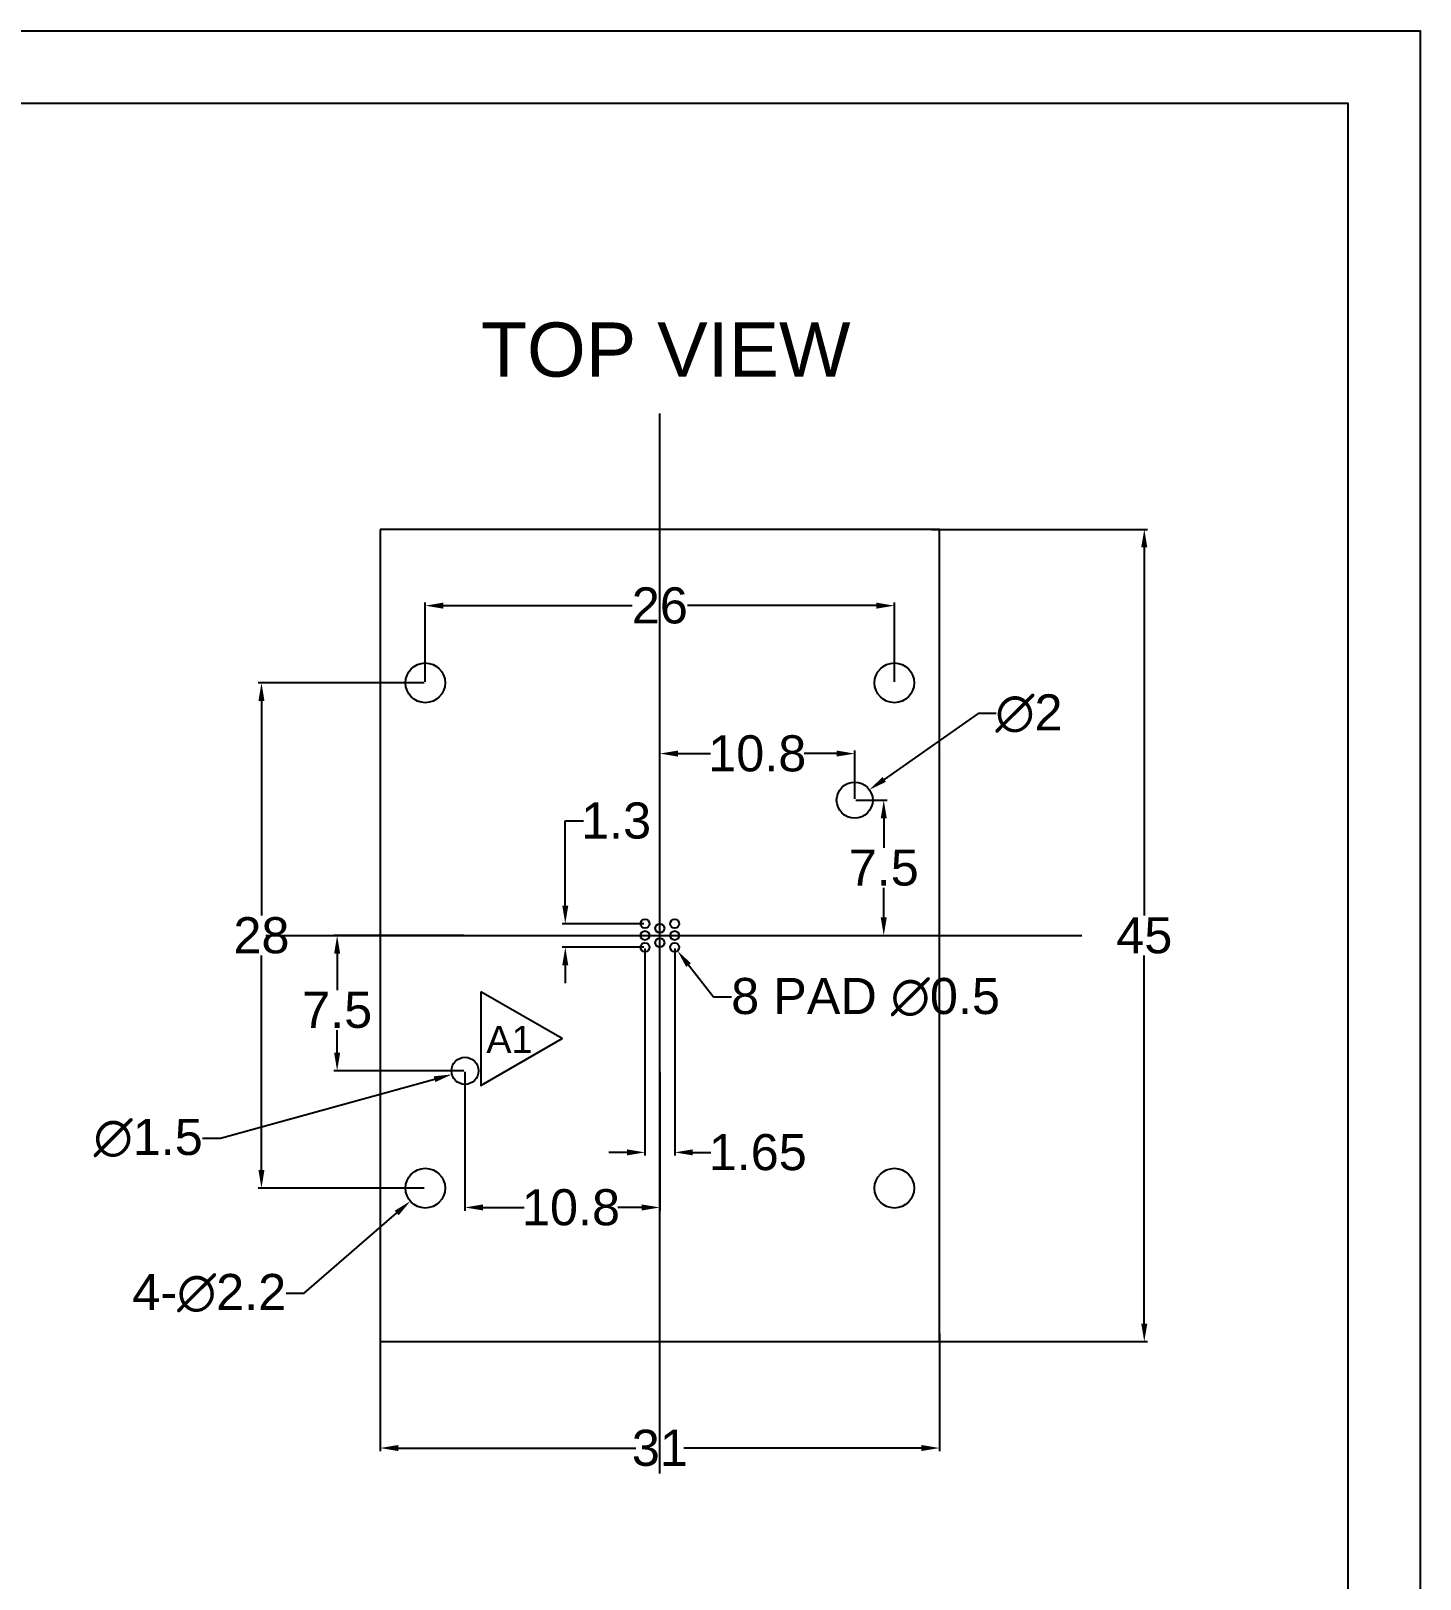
# Model space of a CAD drawing. Header units: inches. Extents: x 480 to 724, y 83 to 258.
# Drawn here: x 647.2 to 724.2, y 172 to 257.8 of the extents above; entities that cross this region are included whole.
import ezdxf

# ---------------------------------------------------------------- set-up
doc = ezdxf.new("R2010")
doc.units = ezdxf.units.IN
doc.header["$MEASUREMENT"] = 0
doc.linetypes.add('HIDDEN', pattern=[0.2, 0.1, -0.1])
doc.layers.add('02___PRT_ALL_AXES', color=7, linetype='Continuous')
doc.layers.add('DEFAULT_2', color=8, linetype='HIDDEN')
doc.styles.get("Standard").update_dxf_attribs({"font": 'arial.ttf'})
doc.dimstyles.get("Standard").update_dxf_attribs({"dimtxt": 2, "dimasz": 1, "dimexe": 0.18, "dimexo": 0.0625, "dimgap": 0.09, "dimtad": 0, "dimtih": 1, "dimtoh": 1, "dimdsep": 46, "dimtxsty": 'Standard', "dimcen": 0, "dimadec": 0, "dimazin": 0, "dimtfac": 1, "dimtofl": 0, "dimtmove": 0, "dimatfit": 3, "dimfxl": 1, "dimtolj": 1, "dimtzin": 0, "dimarcsym": 0})

# ---------------------------------------------------------------- blocks, each defined once
blk = doc.blocks.new('*D47')
at = {"color": 0, "lineweight": -2, "transparency": 16777216}
for p, q in [((697.166, 230.194), (709.136, 230.194)), ((708.956, 229.194), (708.956, 208.801)), ((708.956, 186.194), (708.956, 206.587)), ((697.166, 185.194), (709.136, 185.194))]:
    blk.add_line(p, q, dxfattribs=at)
at = {"color": 0, "transparency": 16777216}
for points in [[(708.789, 229.194), (709.122, 229.194), (708.956, 230.194)], [(708.789, 186.194), (709.122, 186.194), (708.956, 185.194)]]:
    blk.add_solid(points, dxfattribs=at)
at = {"layer": 'Defpoints', "color": 0, "transparency": 16777216}
for p in [(697.104, 230.194), (708.956, 230.194), (697.104, 185.194)]:
    blk.add_point(p, dxfattribs=at)
at = {"color": 0, "transparency": 16777216, "insert": (708.956, 207.694), "char_height": 2, "attachment_point": 5}
blk.add_mtext('\\A1;45', dxfattribs=at)
blk = doc.blocks.new('*D48')
at = {"color": 0, "lineweight": -2, "transparency": 16777216}
for p, q in [((666.604, 185.632), (666.604, 179.114)), ((697.604, 185.632), (697.604, 179.114)), ((667.604, 179.294), (680.775, 179.294)), ((696.604, 179.294), (683.433, 179.294))]:
    blk.add_line(p, q, dxfattribs=at)
at = {"color": 0, "transparency": 16777216}
for points in [[(667.604, 179.461), (667.604, 179.127), (666.604, 179.294)], [(696.604, 179.461), (696.604, 179.127), (697.604, 179.294)]]:
    blk.add_solid(points, dxfattribs=at)
at = {"layer": 'Defpoints', "color": 0, "transparency": 16777216}
for p in [(666.604, 185.694), (697.604, 185.694), (666.604, 179.294)]:
    blk.add_point(p, dxfattribs=at)
at = {"color": 0, "transparency": 16777216, "insert": (682.104, 179.294), "char_height": 2, "attachment_point": 5}
blk.add_mtext('\\A1;31', dxfattribs=at)
blk = doc.blocks.new('*D49')
at = {"color": 0, "lineweight": -2, "transparency": 16777216}
for p, q in [((669.041, 221.694), (659.843, 221.694)), ((660.023, 220.694), (660.023, 208.806)), ((660.023, 194.694), (660.023, 206.583)), ((669.041, 193.694), (659.843, 193.694))]:
    blk.add_line(p, q, dxfattribs=at)
at = {"color": 0, "transparency": 16777216}
for points in [[(659.856, 220.694), (660.189, 220.694), (660.023, 221.694)], [(659.856, 194.694), (660.189, 194.694), (660.023, 193.694)]]:
    blk.add_solid(points, dxfattribs=at)
at = {"layer": 'Defpoints', "color": 0, "transparency": 16777216}
for p in [(660.023, 221.694), (669.104, 221.694), (669.104, 193.694)]:
    blk.add_point(p, dxfattribs=at)
at = {"color": 0, "transparency": 16777216, "insert": (660.023, 207.694), "char_height": 2, "attachment_point": 5}
blk.add_mtext('\\A1;28', dxfattribs=at)
blk = doc.blocks.new('*D50')
at = {"color": 0, "lineweight": -2, "transparency": 16777216}
for p, q in [((669.104, 221.757), (669.104, 226.15)), ((670.104, 225.97), (680.565, 225.97)), ((694.104, 225.97), (683.643, 225.97)), ((695.104, 221.757), (695.104, 226.15))]:
    blk.add_line(p, q, dxfattribs=at)
at = {"color": 0, "transparency": 16777216}
for points in [[(670.104, 226.137), (670.104, 225.804), (669.104, 225.97)], [(694.104, 226.137), (694.104, 225.804), (695.104, 225.97)]]:
    blk.add_solid(points, dxfattribs=at)
at = {"layer": 'Defpoints', "color": 0, "transparency": 16777216}
for p in [(695.104, 225.97), (669.104, 221.694), (695.104, 221.694)]:
    blk.add_point(p, dxfattribs=at)
at = {"color": 0, "transparency": 16777216, "insert": (682.104, 225.97), "char_height": 2, "attachment_point": 5}
blk.add_mtext('\\A1;26', dxfattribs=at)
blk = doc.blocks.new('*D51')
at = {"color": 0, "lineweight": -2, "transparency": 16777216}
for p, q in [((692.966, 215.194), (694.696, 215.194)), ((694.516, 214.194), (694.516, 212.551)), ((694.516, 208.694), (694.516, 210.337)), ((692.966, 207.694), (694.696, 207.694))]:
    blk.add_line(p, q, dxfattribs=at)
at = {"color": 0, "transparency": 16777216}
for points in [[(694.349, 214.194), (694.683, 214.194), (694.516, 215.194)], [(694.349, 208.694), (694.683, 208.694), (694.516, 207.694)]]:
    blk.add_solid(points, dxfattribs=at)
at = {"layer": 'Defpoints', "color": 0, "transparency": 16777216}
for p in [(692.904, 215.194), (692.904, 207.694), (694.516, 207.694)]:
    blk.add_point(p, dxfattribs=at)
at = {"color": 0, "transparency": 16777216, "insert": (694.516, 211.444), "char_height": 2, "attachment_point": 5}
blk.add_mtext('\\A1;7.5', dxfattribs=at)
blk = doc.blocks.new('*D52')
at = {"color": 0, "lineweight": -2, "transparency": 16777216}
for p, q in [((682.104, 216.014), (682.104, 217.953)), ((692.904, 215.257), (692.904, 217.953)), ((683.104, 217.773), (684.908, 217.773)), ((691.904, 217.773), (690.099, 217.773))]:
    blk.add_line(p, q, dxfattribs=at)
at = {"color": 0, "transparency": 16777216}
for points in [[(683.104, 217.94), (683.104, 217.607), (682.104, 217.773)], [(691.904, 217.94), (691.904, 217.607), (692.904, 217.773)]]:
    blk.add_solid(points, dxfattribs=at)
at = {"layer": 'Defpoints', "color": 0, "transparency": 16777216}
for p in [(682.104, 217.773), (682.104, 215.952), (692.904, 215.194)]:
    blk.add_point(p, dxfattribs=at)
at = {"color": 0, "transparency": 16777216, "insert": (687.504, 217.773), "char_height": 2, "attachment_point": 5}
blk.add_mtext('\\A1;10.8', dxfattribs=at)
blk = doc.blocks.new('*D53')
at = {"color": 0, "lineweight": -2, "transparency": 16777216}
for p, q in [((671.241, 207.694), (664.039, 207.694)), ((664.219, 206.694), (664.219, 204.669)), ((664.219, 201.194), (664.219, 202.455)), ((671.241, 200.194), (664.039, 200.194))]:
    blk.add_line(p, q, dxfattribs=at)
at = {"color": 0, "transparency": 16777216}
for points in [[(664.053, 206.694), (664.386, 206.694), (664.219, 207.694)], [(664.053, 201.194), (664.386, 201.194), (664.219, 200.194)]]:
    blk.add_solid(points, dxfattribs=at)
at = {"layer": 'Defpoints', "color": 0, "transparency": 16777216}
for p in [(664.219, 207.694), (671.304, 207.694), (671.304, 200.194)]:
    blk.add_point(p, dxfattribs=at)
at = {"color": 0, "transparency": 16777216, "insert": (664.219, 203.562), "char_height": 2, "attachment_point": 5}
blk.add_mtext('\\A1;7.5', dxfattribs=at)
blk = doc.blocks.new('*D54')
at = {"color": 0, "lineweight": -2, "transparency": 16777216}
for p, q in [((671.304, 200.132), (671.304, 192.444)), ((682.104, 200.132), (682.104, 192.444)), ((672.304, 192.624), (674.584, 192.624)), ((681.104, 192.624), (679.775, 192.624))]:
    blk.add_line(p, q, dxfattribs=at)
at = {"color": 0, "transparency": 16777216}
for points in [[(672.304, 192.791), (672.304, 192.458), (671.304, 192.624)], [(681.104, 192.791), (681.104, 192.458), (682.104, 192.624)]]:
    blk.add_solid(points, dxfattribs=at)
at = {"layer": 'Defpoints', "color": 0, "transparency": 16777216}
for p in [(671.304, 200.194), (682.104, 200.194), (682.104, 192.624)]:
    blk.add_point(p, dxfattribs=at)
at = {"color": 0, "transparency": 16777216, "insert": (677.18, 192.624), "char_height": 2, "attachment_point": 5}
blk.add_mtext('\\A1;10.8', dxfattribs=at)
blk = doc.blocks.new('*D55')
at = {"color": 0, "lineweight": -2, "transparency": 16777216}
for p, q in [((657.752, 196.467), (669.617, 199.73)), ((656.752, 196.467), (657.752, 196.467))]:
    blk.add_line(p, q, dxfattribs=at)
at = {"color": 0, "transparency": 16777216}
blk.add_solid([(669.572, 199.891), (669.661, 199.57), (670.581, 199.996)], dxfattribs=at)
at = {"layer": 'Defpoints', "color": 0, "transparency": 16777216}
for p in [(670.581, 199.996), (672.027, 200.393)]:
    blk.add_point(p, dxfattribs=at)
at = {"color": 0, "transparency": 16777216, "insert": (653.746, 196.467), "char_height": 2, "attachment_point": 5}
blk.add_mtext('\\A1;∅1.5', dxfattribs=at)
blk = doc.blocks.new('*D56')
at = {"color": 0, "lineweight": -2, "transparency": 16777216}
for p, q in [((699.741, 219.99), (694.541, 216.343)), ((700.741, 219.99), (699.741, 219.99))]:
    blk.add_line(p, q, dxfattribs=at)
at = {"color": 0, "transparency": 16777216}
blk.add_solid([(694.446, 216.479), (694.637, 216.206), (693.723, 215.769)], dxfattribs=at)
at = {"layer": 'Defpoints', "color": 0, "transparency": 16777216}
for p in [(693.723, 215.769), (692.085, 214.62)]:
    blk.add_point(p, dxfattribs=at)
at = {"color": 0, "transparency": 16777216, "insert": (702.565, 219.99), "char_height": 2, "attachment_point": 5}
blk.add_mtext('\\A1;∅2', dxfattribs=at)
blk = doc.blocks.new('*D57')
at = {"color": 0, "lineweight": -2, "transparency": 16777216}
for p, q in [((662.399, 187.875), (667.518, 192.318)), ((661.399, 187.875), (662.399, 187.875))]:
    blk.add_line(p, q, dxfattribs=at)
at = {"color": 0, "transparency": 16777216}
blk.add_solid([(667.409, 192.444), (667.627, 192.192), (668.273, 192.973)], dxfattribs=at)
at = {"layer": 'Defpoints', "color": 0, "transparency": 16777216}
for p in [(669.935, 194.415), (668.273, 192.973)]:
    blk.add_point(p, dxfattribs=at)
at = {"color": 0, "transparency": 16777216, "insert": (657.13, 187.875), "char_height": 2, "attachment_point": 5}
blk.add_mtext('\\A1;4-∅2.2', dxfattribs=at)
blk = doc.blocks.new('*D70')
at = {"color": 0, "lineweight": -2, "transparency": 16777216}
for p, q in [((676.864, 209.344), (676.864, 214.052)), ((676.864, 214.052), (677.864, 214.052)), ((681.216, 208.344), (676.684, 208.344)), ((681.216, 207.044), (676.684, 207.044)), ((676.864, 206.044), (676.864, 205.044))]:
    blk.add_line(p, q, dxfattribs=at)
at = {"color": 0, "transparency": 16777216}
for points in [[(676.697, 209.344), (677.03, 209.344), (676.864, 208.344)], [(676.697, 206.044), (677.03, 206.044), (676.864, 207.044)]]:
    blk.add_solid(points, dxfattribs=at)
at = {"layer": 'Defpoints', "color": 0, "transparency": 16777216}
for p in [(676.864, 208.344), (681.279, 208.344), (681.279, 207.044)]:
    blk.add_point(p, dxfattribs=at)
at = {"color": 0, "transparency": 16777216, "insert": (679.68, 214.052), "char_height": 2, "attachment_point": 5}
blk.add_mtext('\\A1;1.3', dxfattribs=at)
blk = doc.blocks.new('*D71')
at = {"color": 0, "lineweight": -2, "transparency": 16777216}
for p, q in [((681.279, 206.982), (681.279, 195.497)), ((682.929, 206.982), (682.929, 195.497)), ((680.279, 195.677), (679.279, 195.677)), ((683.929, 195.677), (684.929, 195.677))]:
    blk.add_line(p, q, dxfattribs=at)
at = {"color": 0, "transparency": 16777216}
for points in [[(680.279, 195.843), (680.279, 195.51), (681.279, 195.677)], [(683.929, 195.843), (683.929, 195.51), (682.929, 195.677)]]:
    blk.add_solid(points, dxfattribs=at)
at = {"layer": 'Defpoints', "color": 0, "transparency": 16777216}
for p in [(681.279, 207.044), (682.929, 207.044), (682.929, 195.677)]:
    blk.add_point(p, dxfattribs=at)
at = {"color": 0, "transparency": 16777216, "insert": (687.53, 195.677), "char_height": 2, "attachment_point": 5}
blk.add_mtext('\\A1;1.65', dxfattribs=at)
blk = doc.blocks.new('*D75')
at = {"color": 0, "lineweight": -2, "transparency": 16777216}
for p, q in [((685.075, 204.276), (683.695, 206.057)), ((686.075, 204.276), (685.075, 204.276))]:
    blk.add_line(p, q, dxfattribs=at)
at = {"color": 0, "transparency": 16777216}
blk.add_solid([(683.826, 206.159), (683.563, 205.954), (683.082, 206.847)], dxfattribs=at)
at = {"layer": 'Defpoints', "color": 0, "transparency": 16777216}
for p in [(682.776, 207.242), (683.082, 206.847)]:
    blk.add_point(p, dxfattribs=at)
at = {"color": 0, "transparency": 16777216, "insert": (693.507, 204.276), "char_height": 2, "attachment_point": 5}
blk.add_mtext('\\A1;8 PAD ∅0.5', dxfattribs=at)

msp = doc.modelspace()

# ---------------------------------------------------------------- linework, layer by layer
at = {"color": 1, "linetype": 'Continuous'}
for p, q in [((682.104, 177.891), (682.104, 236.623)), ((660.269, 207.694), (705.499, 207.694))]:
    msp.add_line(p, q, dxfattribs=at)
at = {"color": 7, "linetype": 'Continuous'}
for p, q in [((666.604, 230.194), (666.604, 185.194)), ((697.604, 230.194), (666.604, 230.194)), ((697.604, 185.194), (697.604, 230.194)), ((666.604, 185.194), (697.604, 185.194))]:
    msp.add_line(p, q, dxfattribs=at)
for points in [[(724.241, 83.387), (480.45, 83.387), (480.45, 257.813), (724.241, 257.813)], [(720.241, 87.387), (484.45, 87.387), (484.45, 253.813), (720.241, 253.813)]]:
    msp.add_lwpolyline(points, close=True)
at = {"color": 1}
msp.add_lwpolyline([(672.184, 204.577), (672.184, 199.381), (676.684, 201.979)], close=True, dxfattribs=at)
at = {"layer": '02___PRT_ALL_AXES', "color": 7, "linetype": 'Continuous'}
for centre, radius in [((669.104, 221.694), 1.1), ((695.104, 221.694), 1.1), ((692.904, 215.194), 1), ((671.304, 200.194), 0.75), ((669.104, 193.694), 1.1), ((695.104, 193.694), 1.1)]:
    msp.add_circle(centre, radius, dxfattribs=at)
at = {"layer": 'DEFAULT_2', "color": 0, "linetype": 'ByBlock'}
for centre in [(681.279, 208.344), (682.929, 208.344), (681.279, 207.694), (682.104, 208.094), (682.929, 207.694), (681.279, 207.044), (682.104, 207.294), (682.929, 207.044)]:
    msp.add_circle(centre, 0.25, dxfattribs=at)

# ---------------------------------------------------------------- texts
at = {"insert": (672.181, 241.66), "char_height": 3, "width": 23.83279, "attachment_point": 1}
msp.add_mtext('TOP VIEW', dxfattribs=at)
at = {"color": 1, "insert": (672.487, 202.686), "char_height": 1.5, "attachment_point": 1}
msp.add_mtext_dynamic_manual_height_columns('A1', width=2.25, gutter_width=1, heights=[0], dxfattribs=at)

# ---------------------------------------------------------------- dimensions: what is measured, and where the dimension line sits
at = {"color": 3}
for base, p1, p2, picture, middle in [((708.956, 230.194), (697.104, 185.194), (697.104, 230.194), '*D47', (708.956, 207.694)), ((660.023, 221.694), (669.104, 193.694), (669.104, 221.694), '*D49', (660.023, 207.694)), ((694.516, 207.694), (692.904, 215.194), (692.904, 207.694), '*D51', (694.516, 211.444))]:
    dim = msp.add_linear_dim(base=base, p1=p1, p2=p2, angle=90, dimstyle='Standard', dxfattribs=at)
    dim.commit()
    dim.dimension.update_dxf_attribs({"geometry": picture, "text_midpoint": middle})
for base, p1, p2, picture, middle in [((695.104, 225.97), (669.104, 221.694), (695.104, 221.694), '*D50', (682.104, 225.97)), ((682.104, 217.773), (692.904, 215.194), (682.104, 215.952), '*D52', (687.504, 217.773)), ((666.604, 179.294), (697.604, 185.694), (666.604, 185.694), '*D48', (682.104, 179.294))]:
    dim = msp.add_linear_dim(base=base, p1=p1, p2=p2, dimstyle='Standard', dxfattribs=at)
    dim.commit()
    dim.dimension.update_dxf_attribs({"geometry": picture, "text_midpoint": middle})
for p1, p2, picture, middle in [((692.085, 214.62), (693.723, 215.769), '*D56', (702.565, 219.99)), ((672.027, 200.393), (670.581, 199.996), '*D55', (653.746, 196.467))]:
    dim = msp.add_diameter_dim_2p(p1=p1, p2=p2, dimstyle='Standard', dxfattribs=at)
    dim.commit()
    dim.dimension.update_dxf_attribs({"geometry": picture, "text_midpoint": middle, "dimtype": 163})
for base, p1, p2, picture, middle in [((676.864, 208.344), (681.279, 207.044), (681.279, 208.344), '*D70', (679.68, 214.052)), ((664.219, 207.694), (671.304, 200.194), (671.304, 207.694), '*D53', (664.219, 203.562))]:
    dim = msp.add_linear_dim(base=base, p1=p1, p2=p2, angle=90, dimstyle='Standard', dxfattribs=at)
    dim.commit()
    dim.dimension.update_dxf_attribs({"geometry": picture, "text_midpoint": middle, "dimtype": 160})
for p1, p2, text, picture, middle in [((682.776, 207.242), (683.082, 206.847), '8 PAD <>', '*D75', (693.507, 204.276)), ((669.935, 194.415), (668.273, 192.973), '4-<>', '*D57', (657.13, 187.875))]:
    dim = msp.add_diameter_dim_2p(p1=p1, p2=p2, text=text, dimstyle='Standard', dxfattribs=at)
    dim.commit()
    dim.dimension.update_dxf_attribs({"geometry": picture, "text_midpoint": middle, "dimtype": 163})
for base, p1, p2, picture, middle in [((682.929, 195.677), (681.279, 207.044), (682.929, 207.044), '*D71', (687.53, 195.677)), ((682.104, 192.624), (671.304, 200.194), (682.104, 200.194), '*D54', (677.18, 192.624))]:
    dim = msp.add_linear_dim(base=base, p1=p1, p2=p2, dimstyle='Standard', dxfattribs=at)
    dim.commit()
    dim.dimension.update_dxf_attribs({"geometry": picture, "text_midpoint": middle, "dimtype": 160})

doc.saveas('drawing.dxf')
